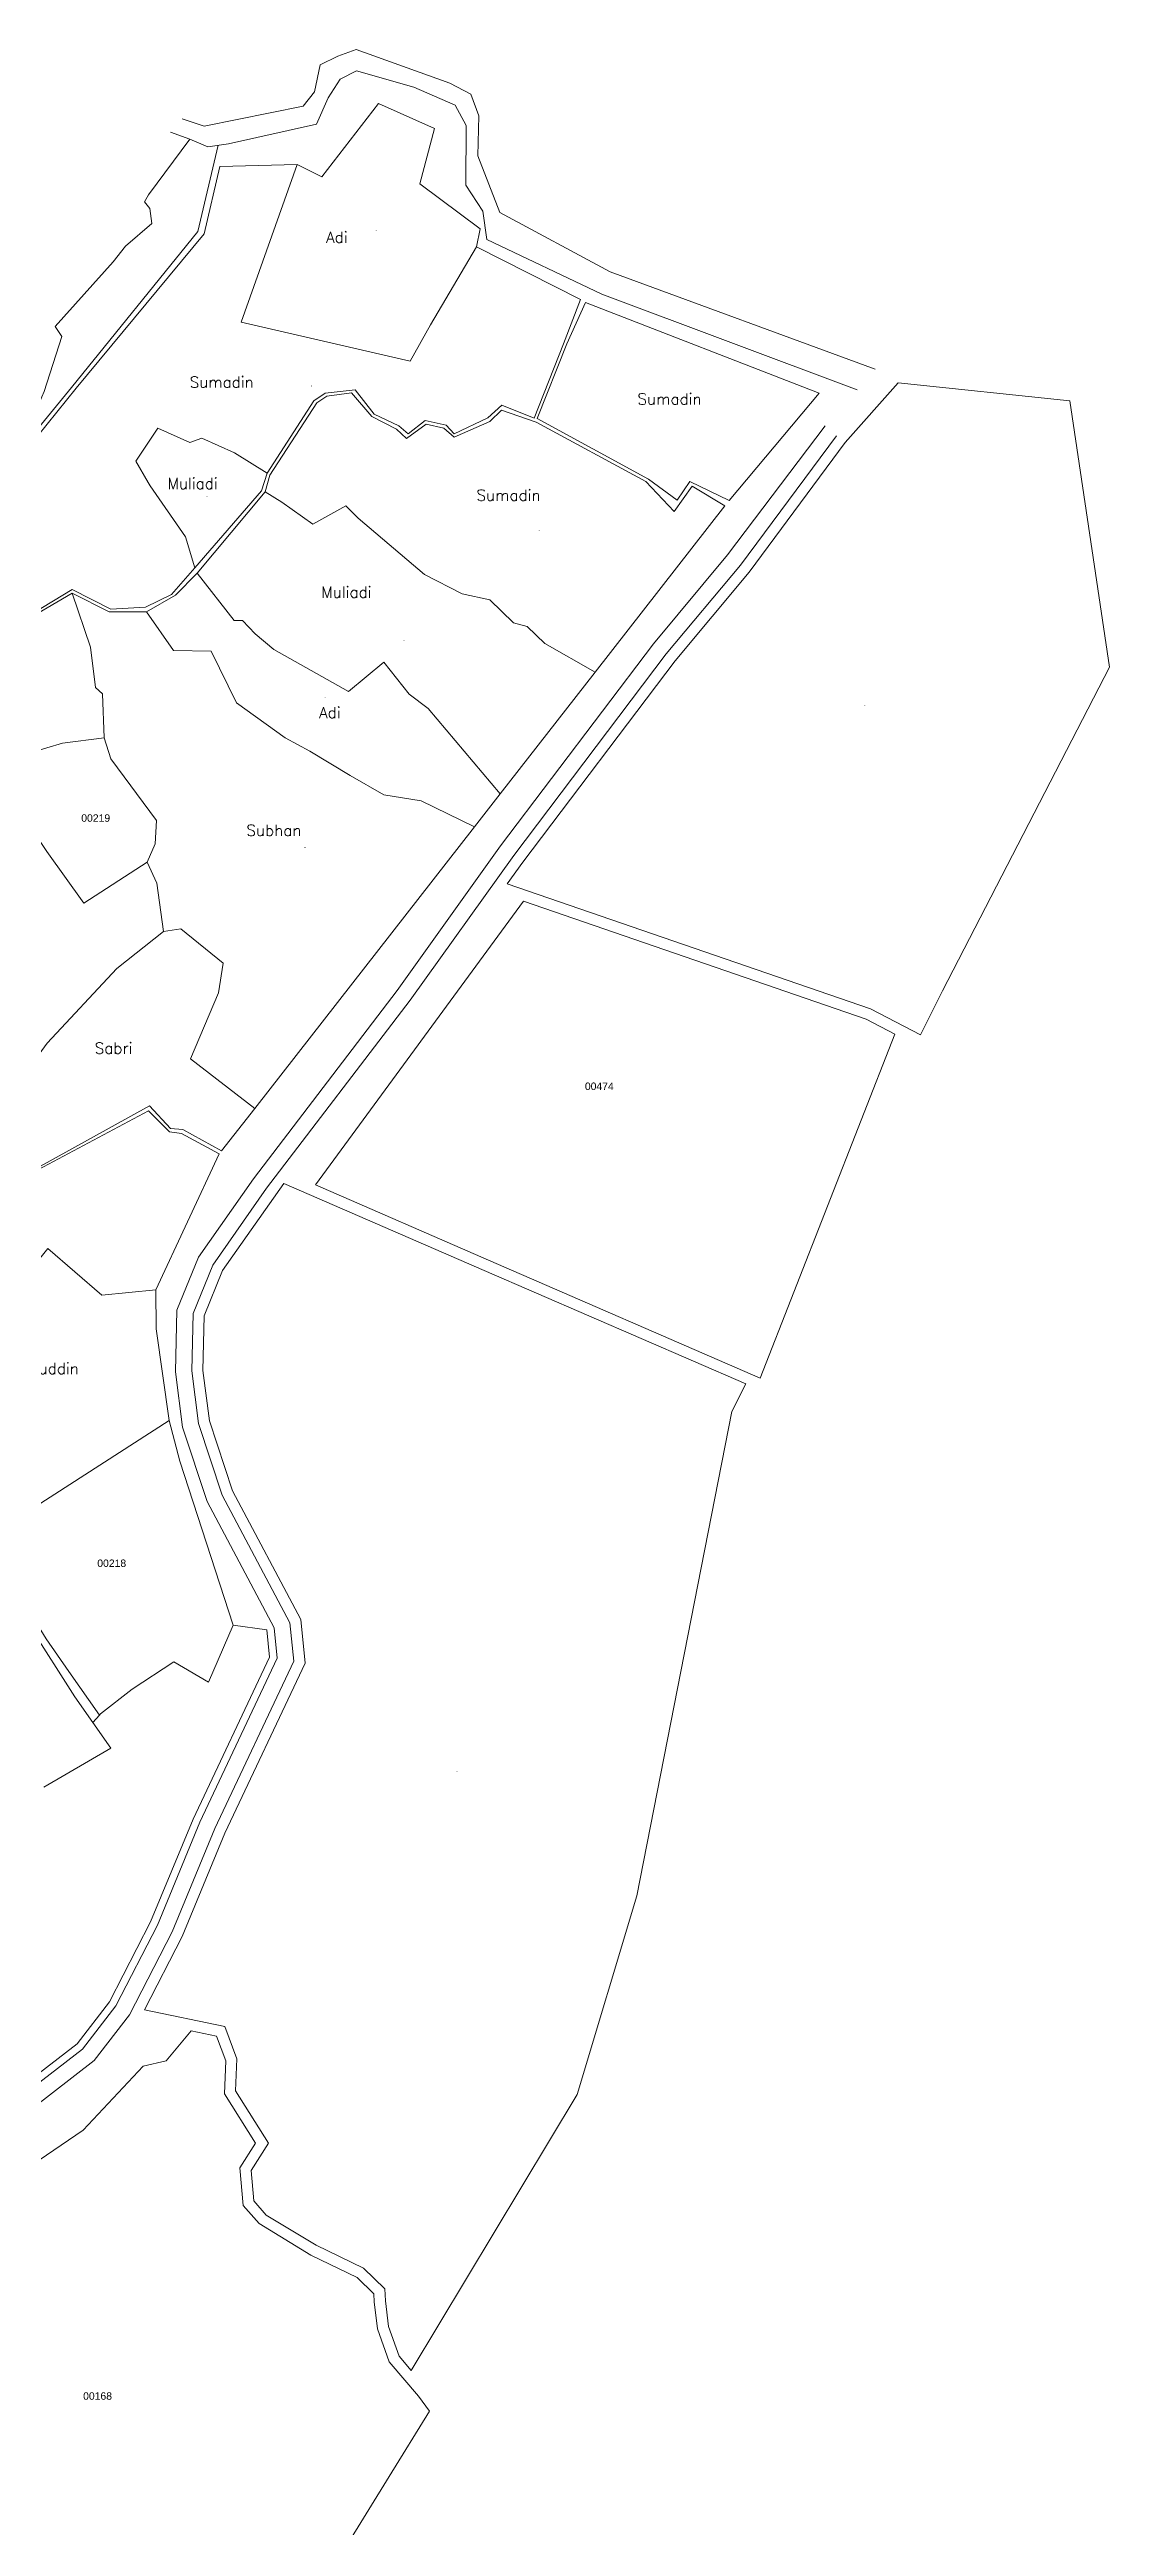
# Model space of a CAD drawing. Header units: metres. Extents: x 338938 to 356758, y 527808 to 538923.
# Drawn here: x 356473 to 356758, y 534268 to 534934 of the extents above; entities that cross this region are included whole.
import ezdxf
from ezdxf.enums import TextEntityAlignment as Align

# ---------------------------------------------------------------- set-up
doc = ezdxf.new("R2010")
doc.units = ezdxf.units.M
doc.header["$MEASUREMENT"] = 0
for name, color, linetype in [('020100', 7, 'Continuous'), ('030100', 160, 'Continuous'), ('040100', 20, 'Continuous'), ('080201', 7, 'Continuous'), ('Bidang sudah ada Hak', 200, 'Continuous'), ('tn_lai', 7, 'Continuous')]:
    doc.layers.add(name, color=color, linetype=linetype)
doc.styles.add('romanc', font='romanc.shx')
doc.styles.get("Standard").update_dxf_attribs({"font": 'arial.ttf'})

msp = doc.modelspace()

# ---------------------------------------------------------------- linework, layer by layer
at = {"layer": '020100', "linetype": 'Continuous', "lineweight": 9}
for points, elevation in [([(356588.01, 534881.33), (356588.97, 534886.18), (356572.74, 534898.25), (356576.67, 534913.16), (356561.59, 534919.87), (356546.42, 534900.16), (356539.73, 534903.47)], 60.13), ([(356512.19, 534795.02), (356505.94, 534787.86), (356498.91, 534784.4), (356489.6, 534783.89), (356479.16, 534789.16), (356468.67, 534782.82), (356443.78, 534798.15), (356480.29, 534843.36), (356514.72, 534884.85), (356518.89, 534902.98), (356539.73, 534903.47)], 61.5), ([(356539.73, 534903.47), (356524.67, 534861.06), (356570.16, 534850.55), (356575.64, 534860.36), (356588.01, 534881.33)], 60.1), ([(356531.63, 534820.42), (356544.22, 534839.96), (356547.23, 534841.96), (356555.35, 534842.91), (356560.49, 534836.31), (356567.06, 534833.2), (356569.59, 534831.04), (356574.22, 534834.63), (356579.86, 534833.39), (356581.97, 534831.07), (356591.09, 534835.32), (356594.82, 534838.79), (356603.49, 534835.25), (356611.38, 534855.22), (356616, 534867.18), (356588.01, 534881.33)], 61.52), ([(356619.9, 534766.9), (356654.88, 534811.7), (356646.04, 534817), (356641.21, 534810.17), (356633.58, 534818.21), (356604.06, 534834.17), (356594.7, 534837.37), (356591.56, 534834.35), (356581.97, 534830.11), (356579.2, 534832.54), (356574.47, 534833.66), (356569.19, 534829.83), (356566.44, 534832.3), (356559.83, 534835.74), (356554.32, 534842.06), (356547.76, 534841.16), (356545, 534839.36), (356532.37, 534819.93), (356531.16, 534815.43)], 61.53), ([(356531.63, 534820.42), (356522.84, 534825.93), (356514.12, 534829.9), (356510.85, 534828.75), (356502.2, 534832.55), (356496.29, 534823.7), (356499.62, 534817.98), (356500.17, 534817.07), (356509.66, 534803.35), (356512.19, 534795.02)], 59.05), ([(356531.63, 534820.42), (356530.14, 534815.68), (356512.19, 534795.02)], 59.48), ([(356531.16, 534815.43), (356512.84, 534793.6)], 59.5), ([(356531.16, 534815.43), (356535.6, 534812.64), (356543.92, 534806.78), (356552.88, 534811.67), (356556.16, 534808.33), (356574.03, 534793.23), (356584.12, 534788.02), (356591.62, 534786.36), (356597.99, 534780.2), (356601.68, 534779.18), (356606.39, 534774.62), (356619.9, 534766.9)], 59.52), ([(356405.04, 534803.97), (356440.83, 534794.49), (356449.85, 534792.5), (356468.31, 534781.83), (356479.17, 534788.22)], 58.25), ([(356499.23, 534783.18), (356506.99, 534787.67), (356512.84, 534793.6)], 58.43), ([(356594.34, 534734.16), (356574.98, 534757.16), (356569.86, 534761.01), (356563.08, 534769.59), (356553.58, 534761.7), (356533.48, 534773), (356528.45, 534777.22), (356525.04, 534780.8), (356522.74, 534780.8), (356512.84, 534793.6)], 59.51), ([(356499.23, 534783.18), (356489.16, 534783.19), (356479.17, 534788.22)], 58.43), ([(356487.78, 534749.25), (356487.39, 534761.06), (356485.43, 534762.8), (356484.16, 534773.65), (356479.17, 534788.22)], 57.92), ([(356499.23, 534783.18), (356506.46, 534772.75), (356516.62, 534772.55), (356523.44, 534758.68), (356536.5, 534749.31), (356543.17, 534745.7), (356554.02, 534739.13), (356563.05, 534733.89), (356573.1, 534732.3), (356587.48, 534725.36)], 58.63), ([(356619.9, 534766.9), (356594.34, 534734.16)], 65.06), ([(356594.34, 534734.16), (356587.48, 534725.36)], 65.06), ([(356501.66, 534600.76), (356518.78, 534637.36), (356508.61, 534642.84), (356505.35, 534643.32), (356499.69, 534648.94), (356468.77, 534632.47), (356462.52, 534633.44), (356458.7, 534638.69), (356451.98, 534645.77), (356443.25, 534655.69), (356424.97, 534671.93), (356388.47, 534707.87), (356362.27, 534728.45)], 56.36), ([(356587.48, 534725.36), (356528.31, 534649.57)], 65.06), ([(356499.35, 534715.86), (356501.98, 534710.18), (356503.74, 534697.19)], 56.79), ([(356452.73, 534646.82), (356466.72, 534659.28), (356472.5, 534667.15), (356491.23, 534687.22), (356503.74, 534697.19)], 57.77), ([(356503.74, 534697.19), (356508.4, 534697.9), (356519.86, 534688.65), (356518.53, 534680.68), (356511.05, 534662.91), (356528.31, 534649.57)], 57.74), ([(356528.31, 534649.57), (356519.41, 534638.17), (356509.01, 534643.93), (356505.65, 534644.2), (356500.01, 534650.32), (356469.09, 534633.13), (356462.57, 534634.73), (356459.56, 534638.95), (356452.73, 534646.82)], 58.26), ([(356459.37, 534607.91), (356466.9, 534604.73), (356472.65, 534611.93), (356487.17, 534599.38), (356501.66, 534600.76)], 58.22)]:
    msp.add_lwpolyline(points, dxfattribs=dict(at, elevation=elevation))
at = {"layer": '020100', "linetype": 'Continuous', "lineweight": 9, "elevation": 61.52}
msp.add_lwpolyline([(356617.36, 534866.39), (356612.33, 534855.25), (356604.36, 534835.19), (356634.33, 534818.85), (356642.01, 534813.21), (356645.43, 534818.26), (356655.99, 534813.08), (356680.24, 534841.94)], close=True, dxfattribs=at)
at = {"layer": '020100', "lineweight": 9}
for points in [[(356701.48, 534844.78), (356747.69, 534839.91), (356758.36, 534768.27), (356713.42, 534681.24), (356707.49, 534669.39), (356694.04, 534676.33), (356596.28, 534710.03), (356600.43, 534715.84), (356641.43, 534769.99), (356661.38, 534793.87), (356687.26, 534828.73)], [(356498.67, 534407.13), (356520.23, 534402.62), (356523.53, 534393.91), (356523.17, 534385.36), (356532.05, 534371.27), (356527.4, 534363.86), (356528.12, 534355.71), (356531.43, 534351.91), (356544.87, 534343.77), (356557.62, 534337.63), (356563.36, 534332.03), (356563.48, 534328.83), (356564.31, 534321.96), (356567.17, 534313.93), (356570.44, 534310.06), (356615.09, 534384.32), (356631.16, 534437.79), (356656.75, 534568.02), (356660.48, 534575.47), (356590.05, 534606.02), (356536.11, 534629.42), (356519.65, 534605.99), (356514.73, 534593.78), (356514.35, 534579.12), (356516.1, 534565.52), (356522.29, 534546.71), (356540.7, 534512.06), (356541.87, 534500.36), (356520.3, 534454.63), (356508.81, 534426.82)]]:
    msp.add_lwpolyline(points, close=True, dxfattribs=at)
at = {"layer": '020100', "linetype": 'Continuous', "lineweight": 9}
for points in [[(356505.26, 534565.62), (356501.76, 534590.26), (356501.66, 534600.76)], [(356522.49, 534510.61), (356531.56, 534509.29), (356532.29, 534502.01), (356511.73, 534458.42), (356500.3, 534430.76), (356489.22, 534409.23), (356480.52, 534397.99), (356452.54, 534376.4), (356427.78, 534355.33), (356423.03, 534352.56), (356418.21, 534353.28), (356407.06, 534363.67), (356378.11, 534383.45), (356374.34, 534387.63)]]:
    msp.add_lwpolyline(points, dxfattribs=at)
at = {"layer": '020100', "lineweight": 9, "elevation": 58.25}
for points in [[(356440.59, 534556.51), (356447.76, 534549.88), (356451.73, 534543.92), (356452.13, 534538.59), (356454.22, 534534.4), (356467.8, 534510.32), (356479.93, 534491.3), (356484.75, 534484.38)], [(356471.56, 534467.03), (356489.56, 534477.45), (356484.75, 534484.38)]]:
    msp.add_lwpolyline(points, dxfattribs=at)
at = {"layer": '020100', "lineweight": 9}
msp.add_lwpolyline([(356486.51, 534486.36), (356484.75, 534484.38)], dxfattribs=at)
at = {"layer": '030100', "lineweight": 9}
for p, q in [((356510.82, 534910.28, 4.21), (356499.71, 534895.3, 4.37)), ((356499.71, 534895.3, 4.37), (356498.64, 534893.41, 3.98)), ((356498.64, 534893.41, 3.98), (356500.07, 534891.65, 3.92)), ((356500.07, 534891.65, 3.92), (356500.62, 534887.61, 3.76)), ((356500.62, 534887.61, 3.76), (356493.54, 534881.51, 3.87)), ((356490.21, 534877.35, 0.78), (356474.61, 534859.87, 3.2)), ((356493.54, 534881.51, 3.87), (356490.21, 534877.35, 0.78))]:
    msp.add_line(p, q, dxfattribs=at)
for points in [[(356518.52, 534908.65), (356512.96, 534885.45), (356478.98, 534843.51), (356441.83, 534798.18)], [(356429.31, 534805.76), (356431.22, 534805.05), (356441.52, 534805.46), (356450.95, 534817.3), (356453, 534819.87), (356466.55, 534833.46), (356466.92, 534833.91), (356469.3, 534836.75), (356471.06, 534840.99), (356471.68, 534842.46), (356476.43, 534857.24)]]:
    msp.add_lwpolyline(points, dxfattribs=at)
at = {"layer": '030100', "lineweight": 9, "elevation": 3.2}
msp.add_lwpolyline([(356474.61, 534859.87), (356476.43, 534857.24)], dxfattribs=at)
at = {"layer": '040100', "lineweight": 9}
for points in [[(356508.78, 534915.78), (356514.74, 534913.81), (356541.39, 534919.2), (356544.44, 534923.03), (356545.95, 534930.28), (356550.7, 534932.6), (356555.64, 534934.41), (356580.8, 534925.41), (356586.5, 534922.38), (356588.66, 534916.62), (356588.39, 534905.81), (356594.27, 534890.59)], [(356590.79, 534883.36), (356589.67, 534890.94), (356585.17, 534897.95), (356585.23, 534913.94), (356582.28, 534919.45), (356571.15, 534924.26), (356555.69, 534928.71), (356551.35, 534926.45), (356548.1, 534921.44), (356544.95, 534914.36), (356521.3, 534909.04), (356515.7, 534908.25), (356510.82, 534910.28), (356505.62, 534912.18)], [(356594.27, 534890.59), (356623.96, 534874.64), (356695.34, 534848.41)], [(356590.79, 534883.36), (356621.77, 534868.61), (356690.42, 534842.84)], [(356681.86, 534833.17), (356655.6, 534798.45), (356635.66, 534774.58), (356594.5, 534720.21), (356566.66, 534681.31), (356527.98, 534630.67), (356513.14, 534609.53), (356507.39, 534595.31), (356506.97, 534578.75), (356508.88, 534563.88), (356515.49, 534543.8), (356533.51, 534509.88), (356534.33, 534501.66), (356513.56, 534457.61), (356502.11, 534429.92), (356490.91, 534408.15), (356481.95, 534396.56), (356453.8, 534374.85)], [(356684.85, 534830.52), (356659.02, 534795.73), (356639.08, 534771.86), (356598.02, 534717.62), (356570.17, 534678.71), (356531.51, 534628.09), (356517, 534607.43), (356511.74, 534594.4), (356511.35, 534578.97), (356513.17, 534564.86), (356519.52, 534545.53), (356537.78, 534511.17), (356538.8, 534500.89), (356517.56, 534455.84), (356506.09, 534428.08), (356494.61, 534405.8), (356485.06, 534393.44), (356456.55, 534371.45)], [(356684.85, 534830.52), (356659.02, 534795.73), (356639.08, 534771.86), (356598.02, 534717.62), (356570.17, 534678.71), (356531.51, 534628.09), (356517, 534607.43), (356511.74, 534594.4), (356511.35, 534578.97), (356513.17, 534564.86), (356519.52, 534545.53), (356537.78, 534511.17), (356538.8, 534500.89), (356517.56, 534455.84), (356506.09, 534428.08), (356494.61, 534405.8), (356485.06, 534393.44), (356456.55, 534371.45)]]:
    msp.add_lwpolyline(points, dxfattribs=at)
at = {"layer": 'Bidang sudah ada Hak', "lineweight": 9}
for points in [[(356459.59, 534742.84), (356476.59, 534747.87), (356487.78, 534749.25)], [(356487.78, 534749.25), (356489.56, 534743.6), (356501.87, 534727), (356501.55, 534720.79), (356499.35, 534715.86)], [(356591.25, 534608.77), (356664.36, 534577.05), (356700.63, 534669.56), (356692.86, 534673.57), (356600.61, 534705.36), (356544.63, 534628.99), (356591.25, 534608.77)], [(356459, 534536.99), (356460.21, 534537.99), (356465.53, 534539.65), (356469.27, 534542.42), (356505.26, 534565.62)], [(356522.49, 534510.61), (356508.17, 534554.67), (356505.26, 534565.62)], [(356456.47, 534534.9), (356464.65, 534522.65), (356467.22, 534517.34), (356468.35, 534513.17), (356472.15, 534506.9), (356478.28, 534498.1), (356486.51, 534486.36)], [(356486.51, 534486.36), (356486.84, 534486.73), (356495.36, 534493.32), (356506.51, 534500.74), (356515.92, 534495.24), (356522.49, 534510.61)], [(356511.24, 534401.43), (356504.44, 534393.42), (356498.25, 534391.97), (356482.12, 534374.73), (356460.45, 534359.96), (356441.84, 534343.93), (356430.7, 534339.28), (356425.57, 534336.91), (356418.09, 534336.88), (356414.51, 534337.57), (356406.74, 534343.18), (356394.95, 534334.62), (356400.03, 534318.82), (356405.29, 534292.53), (356406.61, 534287.24), (356418.12, 534264.98)], [(356552.85, 534262.69), (356564.51, 534281.61), (356575.35, 534299.12), (356572.37, 534303.16), (356564.52, 534312.41), (356561.37, 534321.27), (356560.48, 534328.59), (356560.4, 534330.72), (356555.88, 534335.14), (356543.44, 534341.13), (356529.48, 534349.59), (356525.22, 534354.47), (356524.33, 534364.6), (356528.5, 534371.26), (356520.14, 534384.55), (356520.51, 534393.42), (356518, 534400.02), (356511.24, 534401.43)]]:
    msp.add_lwpolyline(points, dxfattribs=at)
at = {"layer": 'Bidang sudah ada Hak', "lineweight": 9, "elevation": 56.79}
msp.add_lwpolyline([(356499.35, 534715.86), (356482.33, 534704.75), (356472.4, 534718.68), (356466.05, 534728.1)], dxfattribs=at)

# ---------------------------------------------------------------- texts
at = {"layer": '080201', "lineweight": 9}
for p in [(356561.07, 534885.43), (356543.59, 534843.52), (356642.38, 534839.9), (356515.48, 534813.9), (356604.93, 534804.71), (356568.5, 534775.05), (356547.27, 534759.7), (356541.83, 534719.33), (356491.84, 534665.72), (356582.77, 534470.74)]:
    msp.add_text('-', height=1, dxfattribs=at).set_placement(p, align=Align.CENTER)
at = {"layer": '080201'}
msp.add_text('-', height=1, dxfattribs=at).set_placement((356692.47, 534757.64), align=Align.CENTER)
at = {"layer": '080201', "color": 6, "lineweight": 9}
for s, p in [('00219', (356485.52, 534726.69)), ('00474', (356621.06, 534654.55)), ('00218', (356489.83, 534526.24)), ('00168', (356486.02, 534302.22))]:
    msp.add_text(s, height=2, dxfattribs=at).set_placement(p, align=Align.CENTER)
at = {"layer": 'tn_lai', "lineweight": 9, "style": 'romanc'}
for s, p in [('Adi', (356547.52, 534882.42, -74.63)), ('Sumadin', (356510.8, 534843.46, -74.63)), ('Sumadin', (356631.34, 534838.91, -74.63)), ('Muliadi', (356504.84, 534816.18, -74.63)), ('Sumadin', (356588.01, 534813.02, -74.63)), ('Muliadi', (356546.24, 534786.95, -74.63)), ('Adi', (356545.64, 534754.56, -74.63)), ('Subhan', (356526.1, 534722.88, -74.63)), ('Sabri', (356485.26, 534664.29, -74.63)), ('Salamuddin', (356457.83, 534578.11, -74.63))]:
    msp.add_text(s, height=3, dxfattribs=at).set_placement(p)

doc.saveas('drawing.dxf')
